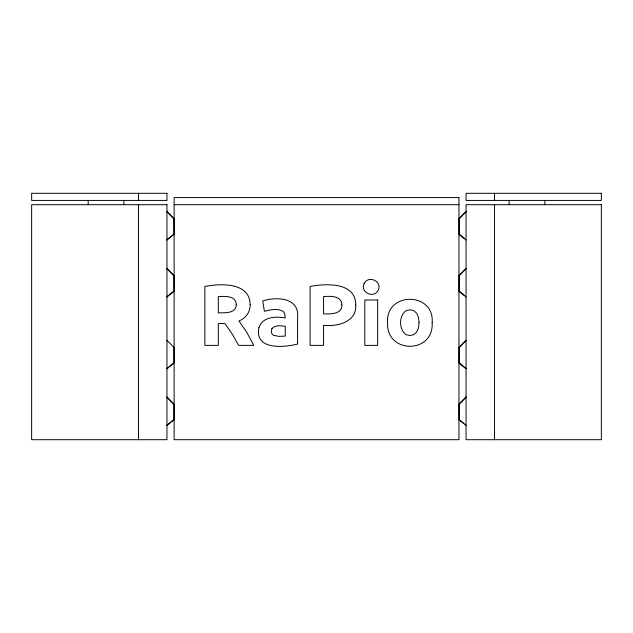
<?xml version="1.0" encoding="UTF-8"?>
<svg xmlns="http://www.w3.org/2000/svg" width="633" height="633" viewBox="0 0 633 633"><rect width="100%" height="100%" fill="white"/><g stroke="black" fill="none" stroke-linecap="round" stroke-linejoin="round"><path stroke-width="0.95" d="M459.075 218.591L466.054 211.541M466.054 211.826L459.075 218.876L459.075 234.384L466.054 240.026M459.075 275.553L466.054 268.511M466.054 268.796L459.075 275.838L459.075 291.354L466.054 296.988M459.075 347.335L466.054 340.285M466.054 340.57L459.075 347.62L459.075 363.128L466.054 368.77M459.075 404.02L466.054 396.97M466.054 397.255L459.075 404.305L459.075 419.814L466.054 425.455M166.946 239.741L173.925 234.099L173.925 218.591L166.946 211.541M166.946 240.026L173.925 234.384M166.946 296.703L173.925 291.069L173.925 275.553L166.946 268.511M166.946 296.988L173.925 291.354M166.946 368.485L173.925 362.844L173.925 347.335L166.946 340.285M166.946 368.77L173.925 363.128M166.946 425.17L173.925 419.529L173.925 404.02L166.946 396.97M166.946 425.455L173.925 419.814M174.13 204.704L458.965 204.704M459.075 234.099L464.654 238.609M459.075 291.069L464.654 295.579M459.075 362.844L466.054 368.485M459.075 419.529L463.957 423.477M166.946 211.826L173.925 218.876M166.946 268.796L173.925 275.838M166.946 397.255L173.925 404.305M544.815 200.424L544.815 204.38M509.146 200.424L509.146 204.38M494.531 193.302L494.531 200.424M494.531 204.704L494.531 439.698M138.469 193.302L138.469 200.424M138.469 204.704L138.469 439.698M123.854 200.424L123.854 204.38M88.185 200.424L88.185 204.38M432.173 322.601C434.048 354.251 385.908 354.084 387.578 322.601C385.473 291.599 434.42 291.465 432.173 322.601M355.746 305.003C356.901 322.157 337.017 326.778 323.574 325.362L323.574 345.373L310.115 345.373L310.115 286.464C325.924 283.402 355.873 281.938 355.746 305.003M341.86 304.916C342.263 314.395 330.236 314.079 323.574 313.889L323.574 296.64C330.236 295.959 341.955 295.658 341.86 304.916M258.913 327.736C254.387 350.413 284.075 347.398 297.589 344.075L297.589 317.339C299.559 297.415 276.423 296.466 262.742 300.952L264.38 311.301C270.418 309.901 277.65 307.891 283.267 311.476L284.755 313.778L285.254 317.94C275.948 316.136 262.102 316.84 258.913 327.736M419.062 322.601L418.468 327.941L416.688 332.048L413.816 334.667L409.923 335.537L406.014 334.667C398.814 329.31 398.711 315.994 406.014 310.684L409.923 309.838L413.816 310.684L416.688 313.24L418.468 317.283L419.062 322.601M250.146 304.576C250.439 311.895 245.707 318.415 238.934 320.963L246.656 332.135L253.77 345.373L238.681 345.373L231.907 333.559L224.96 323.55L218.322 323.55L218.322 345.373L204.863 345.373L204.863 286.464C220.482 283.41 249.821 282.073 250.146 304.576M364.078 283.734C359.908 292.786 374.404 298.895 378.289 290.049C382.467 280.997 367.971 274.888 364.078 283.734M236.259 304.489C236.291 313.715 224.762 312.797 218.322 312.852L218.322 296.64C224.802 296.141 236.03 295.54 236.259 304.489M271.968 328.464L271.28 331.051L271.786 333.607L273.306 335.237L278.868 336.4L285.254 336.06L285.254 326.311C280.846 325.734 275.331 324.879 271.968 328.464M166.946 193.302L31.65 193.302L31.65 200.424L166.946 200.424L166.946 193.302M601.35 193.302L466.054 193.302L466.054 200.424L601.35 200.424L601.35 193.302M458.965 197.583L174.13 197.583L174.13 439.698L458.965 439.698L458.965 197.583M166.946 204.704L31.65 204.704L31.65 439.698L166.946 439.698L166.946 204.704M601.35 204.704L466.054 204.704L466.054 439.698L601.35 439.698L601.35 204.704M377.656 300.002L364.806 300.002L364.806 345.373L377.656 345.373L377.656 300.002"/></g></svg>
